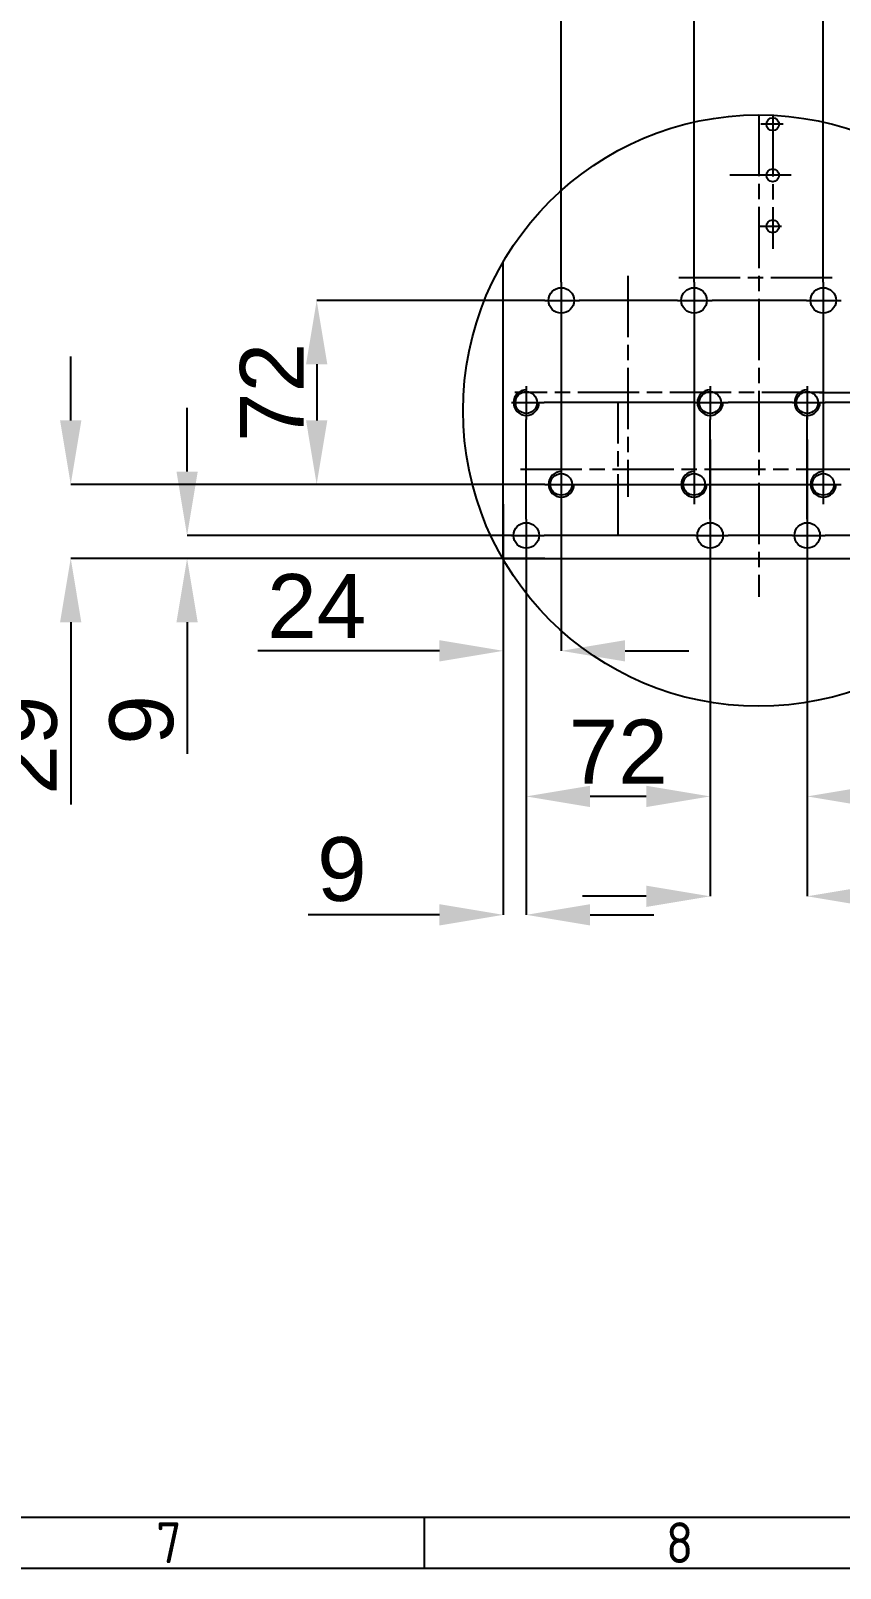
# Model space of a CAD drawing. Extents: x 10890 to 13186, y -1023 to 617.
# Drawn here: x 12083 to 12400, y -1023 to -422 of the extents above; entities that cross this region are included whole.
import ezdxf

# ---------------------------------------------------------------- set-up
doc = ezdxf.new("R2010")
doc.units = 0
doc.header["$MEASUREMENT"] = 0
doc.linetypes.add('ACAD_ISO02W100', pattern=[15, 12, -3])
doc.linetypes.add('ACAD_ISO08W100', pattern=[36, 24, -3, 6, -3])
doc.layers.get('0').update_dxf_attribs({"linetype": 'CONTINUOUS'})
doc.layers.get('DEFPOINTS').update_dxf_attribs({"linetype": 'ACAD_ISO02W100'})
for name, color, linetype in [('CRTA_05', 1, 'CONTINUOUS'), ('LAYER1', 1, 'ACAD_ISO08W100'), ('LAYER2', 4, 'CONTINUOUS'), ('LAYER3', 5, 'CONTINUOUS'), ('RAHM2', 1, 'CONTINUOUS')]:
    doc.layers.add(name, color=color, linetype=linetype)
doc.styles.add('OZNAKE', font='geniso.shx', dxfattribs={"height": 4})
doc.styles.get("Standard").update_dxf_attribs({"font": 'arial.ttf'})
doc.dimstyles.get("Standard").update_dxf_attribs({"dimscale": 5, "dimtxt": 5, "dimasz": 5, "dimexe": 0, "dimexo": 0, "dimgap": 1, "dimtad": 1, "dimdec": 4, "dimzin": 12, "dimtxsty": 'STANDARD', "dimcen": 0.09, "dimazin": 3, "dimtfac": 1, "dimtdec": 4, "dimtofl": 0, "dimtmove": 0, "dimatfit": 3, "dimtolj": 1, "dimtzin": 0})

# ---------------------------------------------------------------- blocks, each defined once
blk = doc.blocks.new('*U88')
at = {"layer": 'LAYER1'}
for p, q in [((-0.6, 6.53), (-0.6, -6.53)), ((-6.39, 0.11), (6.39, 0.11))]:
    blk.add_line(p, q, dxfattribs=at)
blk = doc.blocks.new('*U89')
at = {"layer": 'LAYER1', "color": 0, "linetype": 'BYBLOCK'}
for p in [(0, 0), (72, 0), (0, -52), (72, -52)]:
    blk.add_blockref('*U88', p, dxfattribs=at)
blk = doc.blocks.new('*U86')
at = {"layer": 'LAYER1'}
blk.add_blockref('*U89', (-36, 26), dxfattribs=at)
blk = doc.blocks.new('*U87')
at = {"layer": 'LAYER1', "color": 0, "linetype": 'BYBLOCK'}
for p in [(0, 0), (110, 0)]:
    blk.add_blockref('*U86', p, dxfattribs=at)
blk = doc.blocks.new('*U100')
at = {"layer": 'LAYER1'}
for p, q in [((-0.3, 7.47), (-0.3, -7.47)), ((-6.77, 0.27), (6.77, 0.27))]:
    blk.add_line(p, q, dxfattribs=at)
blk = doc.blocks.new('*U101')
at = {"layer": 'LAYER1', "color": 0, "linetype": 'BYBLOCK'}
for p in [(0, 0), (52, 0), (0, -72), (52, -72)]:
    blk.add_blockref('*U100', p, dxfattribs=at)
blk = doc.blocks.new('*U106')
at = {"layer": 'LAYER1'}
for p, q in [((-0.3, 7.47), (-0.3, -7.47)), ((-6.77, 0.27), (6.77, 0.27))]:
    blk.add_line(p, q, dxfattribs=at)
blk = doc.blocks.new('*U107')
at = {"layer": 'LAYER1', "color": 0, "linetype": 'BYBLOCK'}
for p in [(0, 0), (52, 0), (0, -72), (52, -72)]:
    blk.add_blockref('*U106', p, dxfattribs=at)
blk = doc.blocks.new('*D110')
at = {"layer": 'DEFPOINTS', "color": 0}
for p in [(12277.45, -619.24), (12349.45, -619.24), (12277.45, -721.3)]:
    blk.add_point(p, dxfattribs=at)
at = {"layer": 'LAYER2', "color": 0}
for p, q in [((12277.45, -619.24), (12277.45, -721.3)), ((12349.45, -619.24), (12349.45, -721.3)), ((12324.45, -721.3), (12302.45, -721.3))]:
    blk.add_line(p, q, dxfattribs=at)
for points in [[(12302.45, -717.13), (12302.45, -725.47), (12277.45, -721.3)], [(12324.45, -717.13), (12324.45, -725.47), (12349.45, -721.3)]]:
    blk.add_solid(points, dxfattribs=at)
at = {"layer": 'LAYER2', "color": 0, "insert": (12313.45, -703.75), "char_height": 25, "attachment_point": 5}
blk.add_mtext('\\A1;72', dxfattribs=at)
blk = doc.blocks.new('*D111')
at = {"layer": 'DEFPOINTS', "color": 0}
for p in [(12387.45, -619.24), (12459.45, -619.13), (12387.45, -721.3)]:
    blk.add_point(p, dxfattribs=at)
at = {"layer": 'LAYER2', "color": 0}
for p, q in [((12387.45, -619.24), (12387.45, -721.3)), ((12459.45, -619.13), (12459.45, -721.3)), ((12434.45, -721.3), (12412.45, -721.3))]:
    blk.add_line(p, q, dxfattribs=at)
for points in [[(12412.45, -717.13), (12412.45, -725.47), (12387.45, -721.3)], [(12434.45, -717.13), (12434.45, -725.47), (12459.45, -721.3)]]:
    blk.add_solid(points, dxfattribs=at)
at = {"layer": 'LAYER2', "color": 0, "insert": (12423.45, -703.75), "char_height": 25, "attachment_point": 5}
blk.add_mtext('\\A1;72', dxfattribs=at)
blk = doc.blocks.new('*D113')
at = {"layer": 'DEFPOINTS', "color": 0}
for p in [(12349.45, -581.55), (12387.45, -581.55), (12349.45, -760.41)]:
    blk.add_point(p, dxfattribs=at)
at = {"layer": 'LAYER2', "color": 0}
for p, q in [((12349.45, -581.55), (12349.45, -760.41)), ((12387.45, -581.55), (12387.45, -760.41)), ((12324.45, -760.41), (12299.45, -760.41)), ((12412.45, -760.41), (12561.81, -760.41))]:
    blk.add_line(p, q, dxfattribs=at)
for points in [[(12324.45, -756.24), (12324.45, -764.57), (12349.45, -760.41)], [(12412.45, -756.24), (12412.45, -764.57), (12387.45, -760.41)]]:
    blk.add_solid(points, dxfattribs=at)
at = {"layer": 'LAYER2', "color": 0, "insert": (12538.88, -742.63), "char_height": 25, "attachment_point": 5}
blk.add_mtext('\\A1;38', dxfattribs=at)
blk = doc.blocks.new('*D114')
at = {"layer": 'DEFPOINTS', "color": 0}
for p in [(12343.15, -405.15), (12291.15, -519.94), (12343.15, -519.94)]:
    blk.add_point(p, dxfattribs=at)
at = {"layer": 'LAYER2', "color": 0}
for p, q in [((12266.15, -405.15), (12241.15, -405.15)), ((12291.15, -519.94), (12291.15, -405.15)), ((12343.15, -519.94), (12343.15, -405.15)), ((12368.15, -405.15), (12393.15, -405.15))]:
    blk.add_line(p, q, dxfattribs=at)
for points in [[(12266.15, -400.98), (12266.15, -409.31), (12291.15, -405.15)], [(12368.15, -400.98), (12368.15, -409.31), (12343.15, -405.15)]]:
    blk.add_solid(points, dxfattribs=at)
at = {"layer": 'LAYER2', "color": 0, "insert": (12317.15, -387.38), "char_height": 25, "attachment_point": 5}
blk.add_mtext('\\A1;52', dxfattribs=at)
blk = doc.blocks.new('*D115')
at = {"layer": 'DEFPOINTS', "color": 0}
for p in [(12445.65, -405.15), (12393.65, -519.94), (12445.65, -519.94)]:
    blk.add_point(p, dxfattribs=at)
at = {"layer": 'LAYER2', "color": 0}
for p, q in [((12368.65, -405.15), (12343.65, -405.15)), ((12393.65, -519.94), (12393.65, -405.15)), ((12445.65, -519.94), (12445.65, -405.15)), ((12470.65, -405.15), (12495.65, -405.15))]:
    blk.add_line(p, q, dxfattribs=at)
for points in [[(12368.65, -400.98), (12368.65, -409.31), (12393.65, -405.15)], [(12470.65, -400.98), (12470.65, -409.31), (12445.65, -405.15)]]:
    blk.add_solid(points, dxfattribs=at)
at = {"layer": 'LAYER2', "color": 0, "insert": (12419.65, -387.38), "char_height": 25, "attachment_point": 5}
blk.add_mtext('\\A1;52', dxfattribs=at)
blk = doc.blocks.new('*D116')
at = {"layer": 'DEFPOINTS', "color": 0}
for p in [(12284.68, -527.13), (12195.36, -599.13), (12284.68, -599.13)]:
    blk.add_point(p, dxfattribs=at)
at = {"layer": 'LAYER2', "color": 0}
for p, q in [((12284.68, -527.13), (12195.36, -527.13)), ((12195.36, -552.13), (12195.36, -574.13)), ((12284.68, -599.13), (12195.36, -599.13))]:
    blk.add_line(p, q, dxfattribs=at)
for points in [[(12191.2, -552.13), (12199.53, -552.13), (12195.36, -527.13)], [(12191.2, -574.13), (12199.53, -574.13), (12195.36, -599.13)]]:
    blk.add_solid(points, dxfattribs=at)
at = {"layer": 'LAYER2', "color": 0, "insert": (12177.81, -563.13), "char_height": 25, "attachment_point": 5, "rotation": 90}
blk.add_mtext('\\A1;72', dxfattribs=at)
blk = doc.blocks.new('*D118')
at = {"layer": 'DEFPOINTS', "color": 0}
for p in [(12272.45, -619.13), (12144.61, -628.13), (12272.45, -628.13)]:
    blk.add_point(p, dxfattribs=at)
at = {"layer": 'LAYER2', "color": 0}
for p, q in [((12144.61, -594.13), (12144.61, -569.13)), ((12272.45, -619.13), (12144.61, -619.13)), ((12272.45, -628.13), (12144.61, -628.13)), ((12144.61, -653.13), (12144.61, -704.57))]:
    blk.add_line(p, q, dxfattribs=at)
for points in [[(12140.45, -594.13), (12148.78, -594.13), (12144.61, -619.13)], [(12140.45, -653.13), (12148.78, -653.13), (12144.61, -628.13)]]:
    blk.add_solid(points, dxfattribs=at)
at = {"layer": 'LAYER2', "color": 0, "insert": (12126.85, -691.35), "char_height": 25, "attachment_point": 5, "rotation": 90}
blk.add_mtext('\\A1;9', dxfattribs=at)
blk = doc.blocks.new('*D119')
at = {"layer": 'DEFPOINTS', "color": 0}
for p in [(12268.45, -625.77), (12277.45, -625.77), (12268.45, -767.66)]:
    blk.add_point(p, dxfattribs=at)
at = {"layer": 'LAYER2', "color": 0}
for p, q in [((12268.45, -625.77), (12268.45, -767.66)), ((12277.45, -625.77), (12277.45, -767.66)), ((12243.45, -767.66), (12192.01, -767.66)), ((12302.45, -767.66), (12327.45, -767.66))]:
    blk.add_line(p, q, dxfattribs=at)
for points in [[(12243.45, -763.5), (12243.45, -771.83), (12268.45, -767.66)], [(12302.45, -763.5), (12302.45, -771.83), (12277.45, -767.66)]]:
    blk.add_solid(points, dxfattribs=at)
at = {"layer": 'LAYER2', "color": 0, "insert": (12205.23, -749.9), "char_height": 25, "attachment_point": 5}
blk.add_mtext('\\A1;9', dxfattribs=at)
blk = doc.blocks.new('*D120')
at = {"layer": 'DEFPOINTS', "color": 0}
for p in [(12268.45, -606.87), (12291.15, -606.87), (12268.45, -664.3)]:
    blk.add_point(p, dxfattribs=at)
at = {"layer": 'LAYER2', "color": 0}
for p, q in [((12268.45, -606.87), (12268.45, -664.3)), ((12291.15, -606.87), (12291.15, -664.3)), ((12243.45, -664.3), (12172.31, -664.3)), ((12316.15, -664.3), (12341.15, -664.3))]:
    blk.add_line(p, q, dxfattribs=at)
for points in [[(12243.45, -660.14), (12243.45, -668.47), (12268.45, -664.3)], [(12316.15, -660.14), (12316.15, -668.47), (12291.15, -664.3)]]:
    blk.add_solid(points, dxfattribs=at)
at = {"layer": 'LAYER2', "color": 0, "insert": (12195.38, -646.75), "char_height": 25, "attachment_point": 5}
blk.add_mtext('\\A1;24', dxfattribs=at)
blk = doc.blocks.new('*D121')
at = {"layer": 'DEFPOINTS', "color": 0}
for p in [(12284.68, -599.13), (12099.04, -628.13), (12284.68, -628.13)]:
    blk.add_point(p, dxfattribs=at)
at = {"layer": 'LAYER2', "color": 0}
for p, q in [((12099.04, -574.13), (12099.04, -549.13)), ((12284.68, -599.13), (12099.04, -599.13)), ((12284.68, -628.13), (12099.04, -628.13)), ((12099.04, -653.13), (12099.04, -724.42))]:
    blk.add_line(p, q, dxfattribs=at)
for points in [[(12094.87, -574.13), (12103.2, -574.13), (12099.04, -599.13)], [(12094.87, -653.13), (12103.2, -653.13), (12099.04, -628.13)]]:
    blk.add_solid(points, dxfattribs=at)
at = {"layer": 'LAYER2', "color": 0, "insert": (12081.27, -701.27), "char_height": 25, "attachment_point": 5, "rotation": 90}
blk.add_mtext('\\A1;29', dxfattribs=at)

msp = doc.modelspace()

# ---------------------------------------------------------------- linework, layer by layer
for q in [(12268.44915, -511.94212), (12468.44915, -628.12978)]:
    msp.add_line((12268.44915, -628.12978), q)
for centre, radius in [((12373.94915, -458.12978), 2.5), ((12373.94915, -478.12978), 2.5), ((12373.94915, -498.12978), 2.5), ((12291.14915, -527.12978), 5), ((12343.14915, -527.12978), 5), ((12393.74915, -527.12978), 5), ((12277.44915, -567.12978), 4.25), ((12349.44915, -567.12978), 4.25), ((12387.44915, -567.12978), 4.25), ((12291.14915, -599.12978), 4.25), ((12343.14915, -599.12978), 4.25), ((12393.74915, -599.12978), 4.25), ((12277.44915, -619.12978), 5), ((12349.44915, -619.12978), 5), ((12387.44915, -619.12978), 5)]:
    msp.add_circle(centre, radius)
for centre, end in [((12277.44915, -567.12978), 0), ((12349.44915, -567.12978), 0), ((12387.44915, -567.12978), 0), ((12291.14915, -599.12978), 360), ((12343.14915, -599.12978), 0), ((12393.74915, -599.12978), 0)]:
    msp.add_arc(centre, 5, 90, end)
at = {"layer": 'CRTA_05'}
for p, q in [((10909.50243, -1003.46586), (13165.50243, -1003.46586)), ((12237.50243, -1003.46586), (12237.50243, -1023.46586)), ((10889.50243, -1023.46586), (13185.50243, -1023.46586))]:
    msp.add_line(p, q, dxfattribs=at)
at = {"layer": 'LAYER1'}
for p, q in [((12368.44915, -454.50017), (12368.44915, -643.22192)), ((12373.94915, -454.6309), (12373.94915, -506.94582)), ((12378.0343, -458.12978), (12369.32932, -458.12978)), ((12381.17239, -478.12978), (12355.08704, -478.12978)), ((12377.40736, -498.12978), (12368.18661, -498.12978)), ((12317.14915, -517.52061), (12317.14915, -604.06698)), ((12337.2294, -518.12978), (12400.07924, -518.12978)), ((12393.64915, -563.12978), (12272.93364, -563.12978)), ((12392.29179, -563.12978), (12455.0786, -563.12978)), ((12313.44915, -619.12978), (12313.44915, -567.35171)), ((12275.17526, -593.12978), (12387.44915, -593.12978)), ((12387.44915, -593.12978), (12463.02276, -593.12978))]:
    msp.add_line(p, q, dxfattribs=at)
at = {"layer": 'LAYER2'}
for p, q in [((12336.68244, -527.12978), (12298.21542, -527.12978)), ((12387.18244, -527.12978), (12350.21542, -527.12978)), ((12291.14915, -534.87235), (12291.14915, -591.93597)), ((12343.14915, -534.87235), (12343.14915, -591.93597)), ((12393.64915, -534.87235), (12393.64915, -593.12978)), ((12343.66185, -567.12978), (12284.44009, -567.12978)), ((12381.66185, -567.12978), (12356.44009, -567.12978)), ((12453.66185, -567.12978), (12394.44009, -567.12978)), ((12277.44915, -612.71094), (12277.44915, -573.7675)), ((12349.44915, -612.71094), (12349.44915, -573.7675)), ((12387.44915, -612.71094), (12387.44915, -572.12978)), ((12393.64915, -593.12978), (12393.64915, -593.12978)), ((12298.21542, -599.12978), (12336.68244, -599.12978)), ((12350.21542, -599.12978), (12387.18244, -599.12978)), ((12343.66185, -619.12978), (12284.44009, -619.12978)), ((12381.66185, -619.12978), (12356.44009, -619.12978)), ((12453.66185, -619.12978), (12394.44009, -619.12978))]:
    msp.add_line(p, q, dxfattribs=at)
at = {"layer": 'LAYER3'}
msp.add_circle((12368.44915, -570.26555), 115.76538, dxfattribs=at)

# ---------------------------------------------------------------- block references
at = {"layer": 'LAYER1'}
for name, p in [('*U101', (12291.44893, -527.40416)), ('*U107', (12393.94893, -527.40416)), ('*U87', (12314.05097, -593.23922))]:
    msp.add_blockref(name, p, dxfattribs=at)

# ---------------------------------------------------------------- texts
at = {"layer": 'RAHM2', "char_height": 16, "attachment_point": 5, "style": 'OZNAKE'}
for s, insert in [('7', (12137.50243, -1013.46586)), ('8', (12337.50243, -1013.46586))]:
    msp.add_mtext_dynamic_manual_height_columns(s, width=49.1380701, gutter_width=12.5, heights=[0], dxfattribs=dict(at, insert=insert))

# ---------------------------------------------------------------- dimensions: what is measured, and where the dimension line sits
at = {"layer": 'LAYER2'}
for base, p1, p2, picture, middle in [((12343.14915, -405.14579), (12291.14915, -519.93597), (12343.14915, -519.93597), '*D114', (12317.14915, -387.38147)), ((12445.64915, -405.14579), (12393.64915, -519.93597), (12445.64915, -519.93597), '*D115', (12419.64915, -387.38147)), ((12277.44915, -721.29845), (12349.44915, -619.23922), (12277.44915, -619.23922), '*D110', (12313.44915, -703.74729)), ((12387.44915, -721.29845), (12459.44915, -619.12978), (12387.44915, -619.23922), '*D111', (12423.44915, -703.74729)), ((12268.44915, -767.66222), (12277.44915, -625.7675), (12268.44915, -625.7675), '*D119', (12205.22951, -749.89789))]:
    dim = msp.add_linear_dim(base=base, p1=p1, p2=p2, dimstyle='STANDARD', dxfattribs=at)
    dim.commit()
    dim.dimension.update_dxf_attribs({"geometry": picture, "text_midpoint": middle})
for base, p1, p2, picture, middle in [((12195.36189, -599.12978), (12284.68244, -527.12978), (12284.68244, -599.12978), '*D116', (12177.81073, -563.12978)), ((12099.03625, -628.12978), (12284.68244, -599.12978), (12284.68244, -628.12978), '*D121', (12081.27193, -701.2744)), ((12144.6123, -628.12978), (12272.44915, -619.12978), (12272.44915, -628.12978), '*D118', (12126.84798, -691.34943))]:
    dim = msp.add_linear_dim(base=base, p1=p1, p2=p2, angle=90, dimstyle='STANDARD', dxfattribs=at)
    dim.commit()
    dim.dimension.update_dxf_attribs({"geometry": picture, "text_midpoint": middle})
dim = msp.add_linear_dim(base=(12349.44915, -760.4067), p1=(12387.44915, -581.55174), p2=(12349.44915, -581.55174), dimstyle='STANDARD', dxfattribs=at)
dim.commit()
dim.dimension.update_dxf_attribs({"geometry": '*D113', "text_midpoint": (12538.88411, -760.4067), "dimtype": 160})
dim = msp.add_linear_dim(base=(12268.44915, -664.30461), p1=(12291.14915, -606.87235), p2=(12268.44915, -606.87235), text='24', dimstyle='STANDARD', dxfattribs=at)
dim.commit()
dim.dimension.update_dxf_attribs({"geometry": '*D120', "text_midpoint": (12195.38128, -646.75345)})

doc.saveas('drawing.dxf')
